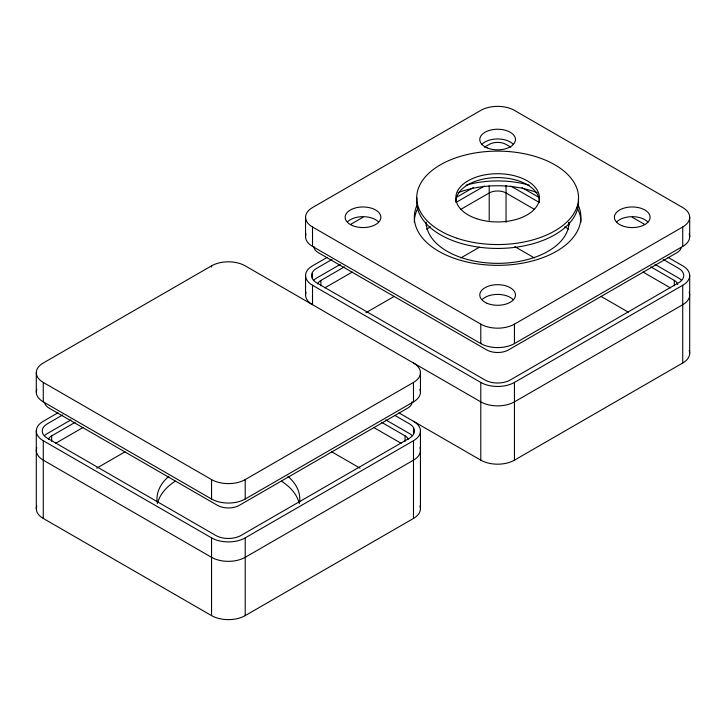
<?xml version="1.0" encoding="UTF-8"?>
<svg xmlns="http://www.w3.org/2000/svg" width="726" height="726" viewBox="0 0 726 726"><rect width="100%" height="100%" fill="white"/><g stroke="black" fill="none" stroke-linecap="round" stroke-linejoin="round"><path stroke-width="1.09" d="M36.3 508.735L36.3 431.008M36.3 392.149L36.3 372.71M305.546 294.992L305.546 275.562M305.546 236.694L305.546 217.265M420.454 431.008L420.454 508.735M420.454 372.71L420.454 392.149M689.7 275.562L689.7 353.29M689.7 217.265L689.7 236.694M689.192 292.179A23.795 13.74 0 0 1 682.73 304.711L514.453 401.859A23.795 13.74 0 0 1 480.793 401.859L245.206 265.843A23.795 13.74 0 0 0 211.547 265.843L43.27 363A23.795 13.74 0 0 0 43.27 382.43L43.27 401.859L211.547 499.016A23.795 13.74 0 0 0 245.206 499.016L413.484 401.859A23.795 13.74 0 0 0 419.946 389.327M350.567 224.443L363 217.265M484.433 147.16L489.206 144.401A11.897 6.87 0 0 1 506.04 144.401L510.814 147.16M57.944 412.822L43.27 421.289A23.795 13.74 0 0 0 43.27 440.727L43.27 518.446L211.547 615.603A23.795 13.74 0 0 0 245.206 615.603L413.484 518.446A23.795 13.74 0 0 0 419.946 505.922M327.19 257.376L312.516 265.843A23.795 13.74 0 0 0 312.516 285.273L312.516 304.711A23.795 13.74 0 0 1 306.054 292.179M62.772 414.891L47.48 423.721A17.851 10.309 0 0 0 47.48 438.295L215.758 535.452A17.851 10.309 0 0 0 240.996 535.452L409.273 438.295A17.851 10.309 0 0 0 409.273 423.721L394.935 415.444M332.018 259.445L316.727 268.275A17.851 10.309 0 0 0 316.727 282.85L485.004 379.997A17.851 10.309 0 0 0 510.242 379.997L678.52 282.85A17.851 10.309 0 0 0 678.52 268.275L663.228 259.445M70.957 419.882L47.48 433.44A17.851 10.309 0 0 0 44.495 435.727M340.204 264.436L316.727 277.985A17.851 10.309 0 0 0 313.741 280.272M456.627 197.218L473.261 187.617M48.451 439.312A11.897 6.87 0 0 1 51.682 435.863L75.168 422.305M317.698 283.866A11.897 6.87 0 0 1 320.928 280.418L344.414 266.859M455.946 202.472L484.315 186.092M55.593 443.323L82.991 427.505M324.84 287.877L352.237 272.059M426.598 229.126L430.509 226.866M460.838 209.36L489.206 192.98A11.897 6.87 0 0 1 506.04 192.98L534.409 209.36M96.685 468.179L125.063 451.799M365.931 312.725L394.309 296.344M460.838 257.939L479.423 247.203M43.27 382.43L211.547 479.587A23.795 13.74 0 0 0 245.206 479.587L413.484 382.43A23.795 13.74 0 0 0 413.484 363M312.516 226.984L480.793 324.141A23.795 13.74 0 0 0 514.453 324.141L682.73 226.984A23.795 13.74 0 0 0 682.73 207.554L514.453 110.397A23.795 13.74 0 0 0 480.793 110.397L312.516 207.554A23.795 13.74 0 0 0 312.516 226.984L312.516 246.413L480.793 343.57A23.795 13.74 0 0 0 514.453 343.57L682.73 246.413A23.795 13.74 0 0 0 689.192 233.881M43.27 440.727L211.547 537.875A23.795 13.74 0 0 0 245.206 537.875L413.484 440.727A23.795 13.74 0 0 0 413.484 421.289M312.516 285.273L480.793 382.43A23.795 13.74 0 0 0 514.453 382.43L682.73 285.273A23.795 13.74 0 0 0 682.73 265.843L668.056 257.376M398.81 412.822L480.793 460.157A23.795 13.74 0 0 0 514.453 460.157L682.73 363A23.795 13.74 0 0 0 689.192 350.467M632.246 217.265L644.679 224.443M521.985 187.617L538.619 197.218M655.043 264.436L678.52 277.985A17.851 10.309 0 0 1 681.505 280.272M510.932 186.092L539.3 202.472M650.832 266.859L674.318 280.418A11.897 6.87 0 0 1 677.739 284.565M564.737 226.866L568.649 229.126M643.009 272.059L670.407 287.877M514.843 246.64L534.409 257.939M600.937 296.344L628.335 312.162M385.796 419.882L409.273 433.44A17.851 10.309 0 0 1 412.259 435.727M381.586 422.305L405.072 435.863A11.897 6.87 0 0 1 408.302 439.312M373.763 427.505L401.16 443.323M331.691 451.799L360.069 468.179M682.73 226.984L682.73 246.413M682.73 285.273L682.73 363M674.318 280.418L674.318 285.817M514.453 324.141L514.453 343.57M514.453 382.43L514.453 460.157M506.04 185.42L506.04 222.356M489.206 185.693L489.206 220.305M480.793 324.141L480.793 343.57M480.793 382.43L480.793 460.157M413.484 382.43L413.484 401.859M413.484 428.848L413.484 433.168M413.484 440.727L413.484 518.446M405.072 435.863L405.072 441.263M320.928 280.418L320.928 285.817M312.516 273.403L312.516 277.722M245.206 479.587L245.206 499.016M245.206 537.875L245.206 615.603M211.547 265.843L211.547 267.059M211.547 479.587L211.547 499.016M211.547 537.875L211.547 615.603M51.682 435.863L51.682 441.263M157.705 502.864A71.393 41.219 0 0 1 175.238 481.202M281.516 481.202A71.393 41.219 0 0 1 299.048 502.864M43.27 401.859A23.795 13.74 0 0 1 36.808 389.327M44.713 402.785A15.473 8.93 0 0 0 49.159 408.175L217.437 505.332A15.473 8.93 0 0 0 239.317 505.332L407.595 408.175A15.473 8.93 0 0 0 412.123 401.859M578.377 198.824A80.913 46.718 0 0 1 496.784 248.437A80.913 46.718 0 0 1 416.987 197.862M455.846 201.719A41.781 24.121 0 0 1 497.619 177.598A41.781 24.121 0 0 1 539.4 201.719M482.019 144.256A17.851 10.309 0 0 1 497.619 138.956A17.851 10.309 0 0 1 513.228 144.256M616.637 221.984A17.851 10.309 0 0 1 632.246 216.675A17.851 10.309 0 0 1 647.855 221.984M347.391 221.984A17.851 10.309 0 0 1 363 216.675A17.851 10.309 0 0 1 378.609 221.984M482.019 299.702A17.851 10.309 0 0 1 497.619 294.402A17.851 10.309 0 0 1 513.228 299.702M312.516 246.413A23.795 13.74 0 0 1 306.054 233.881M313.877 246.413A15.473 8.93 0 0 0 318.405 252.73L486.683 349.887A15.473 8.93 0 0 0 508.563 349.887L676.841 252.73A15.473 8.93 0 0 0 681.287 247.339M569.021 222.129A71.393 41.219 0 0 1 497.619 263.347A71.393 41.219 0 0 1 426.226 222.129M466.083 185.148A71.393 41.219 0 0 1 529.163 185.148M426.253 225.913A71.393 41.219 0 0 1 426.443 223.789M458.115 192.653A71.393 41.219 0 0 1 537.131 192.653M568.639 222.728A71.393 41.219 0 0 1 568.921 224.851M577.95 204.56A83.29 48.088 0 0 1 498.472 265.353A83.29 48.088 0 0 1 416.86 205.503M414.328 222.129A83.29 48.088 0 0 1 417.759 208.471M576.988 207.536A83.29 48.088 0 0 1 580.918 222.129M43.27 518.446A23.795 13.74 0 0 1 36.808 505.922M36.808 447.624A23.795 13.74 0 0 0 43.27 460.157L211.547 557.314A23.795 13.74 0 0 0 245.206 557.314L413.484 460.157A23.795 13.74 0 0 0 419.946 447.624M287.968 476.32A71.393 41.219 0 0 1 299.393 503.272M157.361 503.272A71.393 41.219 0 0 1 168.786 476.32M457.162 238.291A80.913 46.718 0 0 0 578.54 197.835A80.913 46.718 0 0 0 457.162 157.379A80.913 46.718 0 0 0 457.162 238.291M476.737 218.726A41.781 24.121 0 0 0 539.4 197.835A41.781 24.121 0 0 0 476.737 176.944A41.781 24.121 0 0 0 476.737 218.726M487.146 147.886A17.851 10.309 0 0 0 515.378 140.608A17.851 10.309 0 0 0 490.34 130.136A17.851 10.309 0 0 0 487.146 147.886M621.774 225.614A17.851 10.309 0 0 0 649.997 218.335A17.851 10.309 0 0 0 624.968 207.854A17.851 10.309 0 0 0 621.774 225.614M352.527 225.614A17.851 10.309 0 0 0 380.751 218.335A17.851 10.309 0 0 0 355.722 207.854A17.851 10.309 0 0 0 352.527 225.614M487.146 303.332A17.851 10.309 0 0 0 515.378 296.054A17.851 10.309 0 0 0 490.34 285.581A17.851 10.309 0 0 0 487.146 303.332"/></g></svg>
